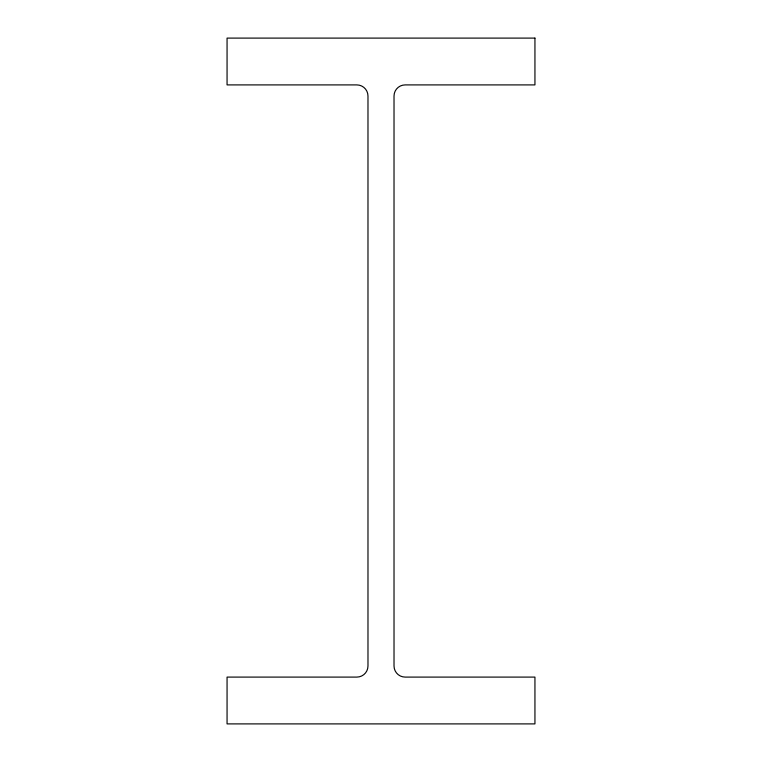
<?xml version="1.0" encoding="UTF-8"?>
<svg xmlns="http://www.w3.org/2000/svg" width="762" height="762" viewBox="0 0 762 762"><rect width="100%" height="100%" fill="white"/><g stroke="black" fill="none" stroke-linecap="round" stroke-linejoin="round"><path stroke-width="1.14" d="M534.943 38.1L227.057 38.1L227.057 84.906L356.845 84.906A11.135 11.135 0 0 1 367.979 96.041L367.979 665.959A11.135 11.135 0 0 1 356.845 677.094L227.057 677.094L227.057 723.9L534.943 723.9L534.943 677.094L405.155 677.094A11.135 11.135 0 0 1 394.021 665.959L394.021 96.041A11.135 11.135 0 0 1 405.155 84.906L534.943 84.906L534.943 38.1"/></g></svg>
